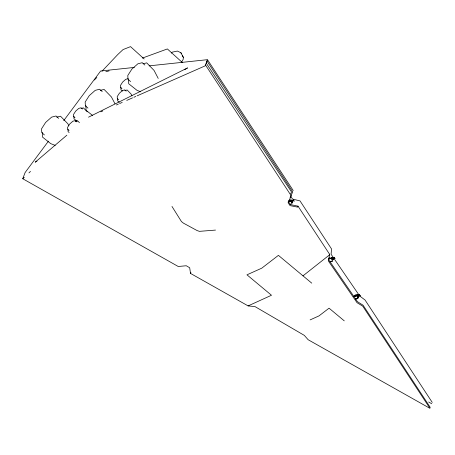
<?xml version="1.0" encoding="UTF-8"?>
<svg xmlns="http://www.w3.org/2000/svg" width="455" height="455" viewBox="0 0 455 455"><rect width="100%" height="100%" fill="white"/><g stroke="black" fill="none" stroke-linecap="round" stroke-linejoin="round"><path stroke-width="0.68" d="M171.489 53.133L172.212 52.16L177.365 51.062L180.897 52.729L183.354 57.415L183.194 59.309L181.568 62.198M331.957 257.422L331.399 257.991L331.809 257.212L332.025 257.632L331.513 258.167L331.667 257.411L331.399 257.991L331.911 257.456L331.519 258.076L332.65 259.777L332.787 259.117L331.923 257.382M333.009 259.02L333.231 259.441L332.719 259.976L332.958 258.622L333.123 259.657L332.605 259.799L332.759 259.049M331.792 258.173L331.524 258.633M357.147 295.54L357.095 295.995L356.669 295.403L356.805 295.887L357.164 295.608M24.985 172.889L22.75 178.741L178.229 266.488L186.271 265.754L189.689 267.762L190.52 273.421L248.117 305.902L255.056 306.625L304.293 335.369L308.149 339.726L429.975 408.368L362.732 306.152L357.038 302.694L328.464 261.107L329.539 254.197L298.008 206.161L290.472 204.608L288.487 201.719M331.809 258.247L331.763 258.611L331.411 258.417M332.161 258.156L332.013 258.912L332.565 258.338L332.127 259.083L332.639 258.548L332.417 258.127M357.516 295.517L357.363 296.273L357.92 295.699L357.476 296.444L357.988 295.909L357.63 295.687L357.363 296.273L357.772 295.494M358.108 296.41L357.954 297.166L358.512 296.592L358.068 297.337L358.523 296.364M291.001 201.269L291.058 200.979M358.142 296.484L358 297.138L356.874 295.443L357.238 294.652L356.754 295.358L356.908 294.601L357.266 294.823L356.754 295.358L357.311 294.783L356.868 295.528L357.152 295.358L357.277 294.749L357.766 295.915M291.041 200.092L290.671 200.82L291.166 200.263L290.705 199.904L290.546 200.649L291.063 200.479L290.83 200.075L290.552 200.774L291.82 202.429L291.979 201.775M292.064 201.667L291.905 202.412L292.468 201.821L292.036 202.577L292.531 202.02L292.406 201.491M291.075 200.029L290.671 200.735L291.951 202.384L292.099 201.736M358.017 296.512L357.863 297.178L356.743 295.471M332.633 258.07L332.247 258.275L332.372 257.581M357.983 295.432L357.596 295.636L357.727 294.942M358.586 296.359L358.199 296.563L358.324 295.869M292.377 201.696L291.905 202.412L292.309 201.622M207.321 60.049L205.086 65.895L137.103 95.846M190.52 273.421L190.884 272.46M290.154 201.207L289.192 201.326M292.127 203.385L290.102 204.409M298.008 206.161L297.638 207.127L290.085 205.626L288.095 202.737L291.228 195.815L205.455 64.934M329.539 254.197L329.181 255.147L302.99 275.844M330.921 258.582L331.069 258.201L328.442 258.889M356.276 295.943L356.419 295.562L353.791 296.256M358.142 298.15L357.994 298.531L355.366 299.219M290.66 193.83L291.53 191.93L206.314 63.285L206.957 60.993L292.736 191.879L290.074 197.561M358.25 295.96L358.364 296.387M290.83 201.326L290.631 200.427M291.729 200.985L291.234 201.542L291.393 200.797L291.86 201.155L291.365 201.713L291.763 200.922M332.52 258.377L332.013 258.912L332.531 258.303M333.117 259.265L332.605 259.799L332.975 258.503L333.236 258.997L332.844 259.196L333.162 259.231M25.127 172.513L48.463 141.147M63.734 120.615L100.646 71.003L134.379 67.425M288.629 200.888L289.397 200.024M330.165 257.251L329.039 258.52L329.335 258.963M355.514 294.613L354.388 295.887L354.684 296.33L356.362 295.898L353.649 296.632M101.983 71.23L117.794 54.515L123.06 49.567L130.54 46.632L144.15 58.968M94.39 80L96.83 77.487M357.71 295.062L357.761 295.687L357.897 295.34M22.75 178.741L24.297 177.279M28.944 172.894L30.491 171.427M66.862 135.198L35.206 162.202L37.003 161.087M184.571 69.757L187.568 67.903L88.52 117.18M248.117 305.902L271.487 295.255L246.963 274.82L261.767 268.171L278.414 255.357L311.766 283.158M310.117 319.905L319.012 315.884L329.062 308.183L344.264 320.855M332.36 257.695L332.548 258.258M100.851 111.822L102.79 110.963M116.389 104.974L118.328 104.121M119.625 103.547L122.213 102.409M126.746 100.413L132.576 97.842M133.867 97.273L135.812 96.42M292.195 201.212L292.195 201.832M142.381 58.081L167.372 48.941L182.273 62.443M288.931 201.292L290.182 200.865L288.157 201.889M105.844 71.742L109.149 70.866M329.994 258.582L331.103 258.292L328.954 259.1M330.159 261.477L332.787 260.789L332.645 261.17L330.017 261.858M355.514 298.844L357.482 298.326M143.018 63.808L146.72 62.864L154.057 70.423L158.221 78.419M128.054 78.721L125.756 79.306L122.617 82.088L120.478 85.438L120.592 87.388L121.951 88.623M100.396 90.352L104.093 89.413L111.429 96.966L114.956 103.734M124.818 90.579L127.144 89.988L130.989 93.946L131.944 95.789M81.109 108.466L83.436 107.875L87.28 111.833M56.824 117.151L60.521 116.213L67.858 123.766L68.819 125.614M75.194 121.292L77.521 120.7L79.443 122.679M149.138 65.856L207.463 59.673L293.236 190.554M215.505 230.088L199.461 231.345L197.243 230.639L183.445 223.143L181.431 221.545L171.984 206.445M357.431 296.848L357.715 296.899M357.408 296.814L357.698 296.922M140.743 91.802L136.938 90.295L128.725 83.76L128.446 79.051M55.186 145.395L50.738 143.643L42.525 137.103L42.252 132.399M428.661 401.998L431.744 403.739M122.583 91.046L120.967 89.76L120.825 87.297M119.329 102.221L117.714 100.942L117.566 98.473M92.672 115.536L86.097 110.303L85.824 105.6M77.236 121.394L74.006 118.829L73.858 116.361M69.166 132.507L68.091 131.649L67.949 129.18M144.844 65.042L142.25 62.693L137.859 63.808L131.865 69.114L127.787 75.507L128.003 79.233L130.596 81.581M126.16 91.131L124.801 89.897L122.497 90.482L119.358 93.264L117.219 96.614L117.333 98.564L118.692 99.799M102.221 91.586L99.628 89.237L95.231 90.352L89.243 95.664L85.159 102.051L85.381 105.776L87.974 108.131M82.452 109.018L81.092 107.784L78.795 108.37L75.649 111.151L73.511 114.501L73.63 116.452L74.99 117.686M76.542 121.838L75.183 120.609L72.88 121.195L69.74 123.976L67.602 127.32L67.715 129.277L69.075 130.505M58.65 118.385L56.016 116.002L51.625 117.123L45.631 122.429L41.547 128.816L41.769 132.541L44.402 134.93M331.394 258.11L332.508 259.811L332.235 258.281M290.819 200.081L291.672 201.184M290.603 196.179L292.588 199.074L300.016 200.9L331.553 248.976L331.075 254.243L359.638 295.921L365.058 300.027L432.25 402.413M328.868 260.05L357.437 301.659L363.084 305.225L430.311 407.498M332.395 259.1L332.133 258.707L332.053 259.447L332.412 259.174L332.104 258.696L332.082 259.486M180.897 52.729L181.363 53.61M182.421 55.641L183.354 57.415M290.5 200.718L290.688 201.224M292.121 200.439C291.541 200.433 292.502 200.49 291.809 200.518L291.939 200.166L292.121 200.439M292.798 201.338L292.701 201.684L292.463 201.224L292.832 201.338M291.723 200.587L291.524 200.911L291.359 200.376L291.723 200.587M333.589 258.781C333.498 259.788 333.02 257.922 333.589 258.781M358.341 295.215C358.25 296.228 357.772 294.362 358.341 295.215M358.165 295.085L358.301 295.397L358.165 295.085M333.418 258.645L333.549 258.963L333.413 258.645M291.74 201.883L291.371 202.128L291.74 201.883M293.202 199.802L293.418 200.228L293.202 199.802M293.885 200.706L294.101 201.133L293.885 200.706M334.368 257.575L334.169 257.274L334.368 257.575M334.971 258.503L334.766 258.195L334.971 258.503M358.972 296.25C358.586 296.137 358.785 296.012 358.932 296.25M359.723 294.937L359.518 294.635L359.723 294.937M360.32 295.864L360.121 295.562L360.32 295.864M332.969 257.945L332.77 257.638L332.969 257.945M333.572 258.867L333.373 258.565L333.572 258.867M358.324 295.306L358.119 295.005L358.324 295.306M292.582 201.127L292.736 201.628L292.582 201.127M291.524 200.2L291.575 201.047L291.524 200.2M292.207 201.099L292.258 201.946L292.207 201.099M332.804 257.575L332.861 258.207L332.804 257.575M292.77 201.286L292.77 201.286M332.952 258.036L332.815 257.723L332.952 258.036M358.904 296.324L358.767 296.006L358.904 296.324"/></g></svg>
